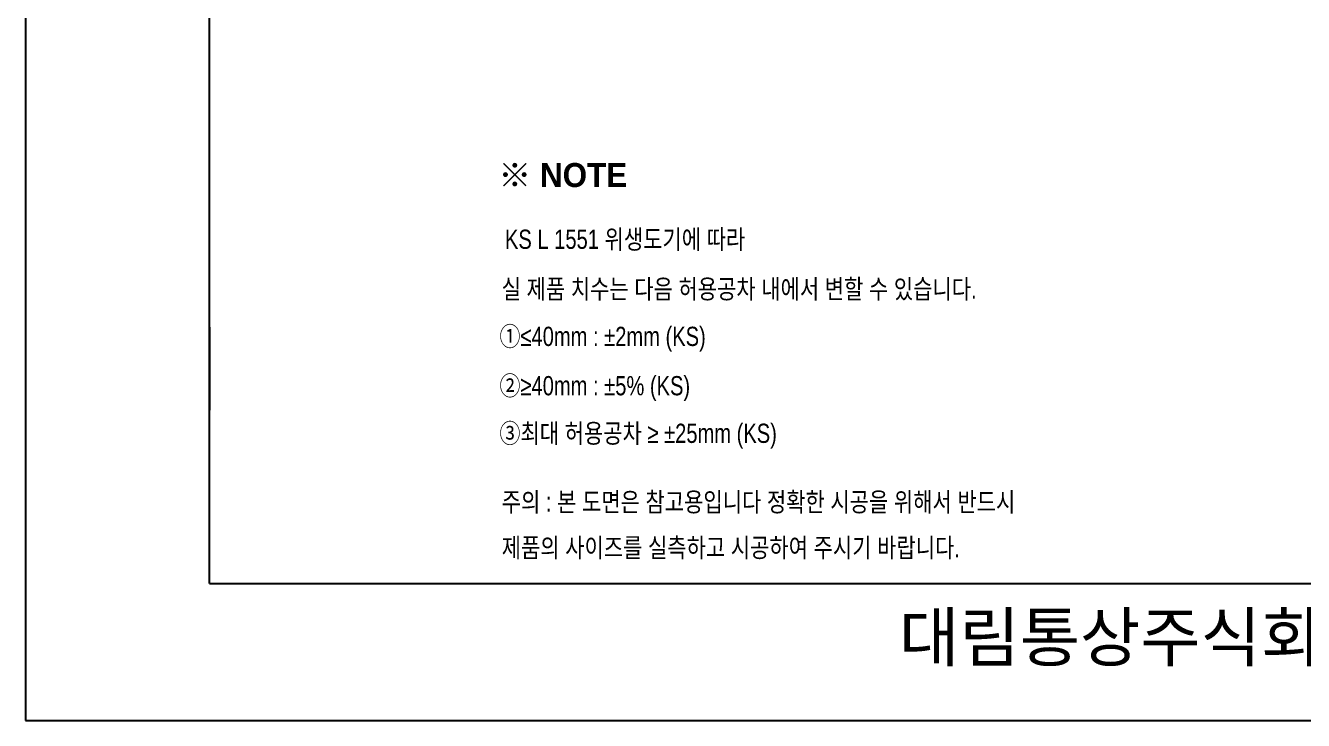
# Model space of a CAD drawing. Extents: x 65933 to 68358, y 58295 to 61726.
# Drawn here: x 65933 to 67262, y 58295 to 59018 of the extents above; entities that cross this region are included whole.
import ezdxf
from ezdxf.lldxf.tags import DXFTag

# ---------------------------------------------------------------- set-up
doc = ezdxf.new("R2010")
doc.units = 0
doc.header["$MEASUREMENT"] = 0
doc.layers.get('0').update_dxf_attribs({"linetype": 'CONTINUOUS'})
for name, color, linetype in [('2', 2, 'CONTINUOUS'), ('Dim', 4, 'CONTINUOUS'), ('LINE', 7, 'CONTINUOUS'), ('YA', 7, 'CONTINUOUS')]:
    doc.layers.add(name, color=color, linetype=linetype)
doc.styles.add('MtXpl_', font='')
doc.styles.add('굴림', font='', dxfattribs={"height": 3.2})
doc.styles.add('스타일1', font='txt.shx', dxfattribs={"bigfont": 'ghs.shx'})
doc.styles.get('MtXpl_').set_extended_font_data('Gulim', bold=True)
doc.styles.get('굴림').set_extended_font_data('Gulim')
tags = doc.linetypes.add('Amconstr', pattern=[9999, 9999, 0]).pattern_tags.tags
tags[6:7] = [DXFTag(74, 4), DXFTag(75, 0), DXFTag(340, '0'), DXFTag(46, 1.0), DXFTag(50, 0.0), DXFTag(44, 0.0), DXFTag(45, 0.0)]
tags[4:5] = [DXFTag(74, 4), DXFTag(75, 0), DXFTag(340, '0'), DXFTag(46, 1.0), DXFTag(50, 0.0), DXFTag(44, 0.0), DXFTag(45, 0.0)]

msp = doc.modelspace()

# ---------------------------------------------------------------- linework, layer by layer
at = {"layer": 'LINE', "linetype": 'Amconstr'}
msp.add_line((67211.7, 58437.7), (67283.7, 58437.7), dxfattribs=at)
at = {"layer": 'YA', "color": 7}
for p, q in [((66124.2, 58437.7), (66124.2, 60535.5)), ((66124.2, 58704.2), (66124.2, 58617.7)), ((66124.2, 58437.7), (67211.7, 58437.7)), ((66196.2, 58437.7), (67211.7, 58437.7))]:
    msp.add_line(p, q, dxfattribs=at)
at = {"layer": 'YA', "color": 0}
msp.add_lwpolyline([(65932.8, 58295.2), (68358.3, 58295.2), (68358.3, 61725.5), (65932.8, 61725.5)], close=True, dxfattribs=at)

# ---------------------------------------------------------------- texts
at = {"color": 3, "style": '굴림', "width": 0.8}
for s, p in [('KS L 1551 위생도기에 따라', (66431.5, 58785.6)), ('실 제품 치수는 다음 허용공차 내에서 변할 수 있습니다.', (66428.1, 58733.9)), ('①≤40mm : ±2mm (KS)', (66425.8, 58684.6)), ('②≥40mm : ±5%%% (KS)', (66425.8, 58633.3)), ('③최대 허용공차 ≥ ±25mm (KS)', (66425.8, 58583.8))]:
    msp.add_text(s, height=20, dxfattribs=at).set_placement(p)
at = {"color": 1, "style": '굴림', "width": 0.8}
for s, p in [('주의 : 본 도면은 참고용입니다 정확한 시공을 위해서 반드시', (66428.1, 58512.4)), ('제품의 사이즈를 실측하고 시공하여 주시기 바랍니다.', (66428.1, 58464.9))]:
    msp.add_text(s, height=20, dxfattribs=at).set_placement(p)
at = {"layer": '2', "style": 'MtXpl_'}
msp.add_text('※ NOTE', height=25, dxfattribs=at).set_placement((66424.7, 58849.9))
at = {"layer": 'Dim', "color": 0, "insert": (66714.2, 58406.8), "char_height": 50, "width": 1090, "attachment_point": 1, "style": '스타일1'}
msp.add_mtext('{\\fGulim|b0|i0|c129|p50;       대림통상주식회사\\P}', dxfattribs=at)

doc.saveas('drawing.dxf')
